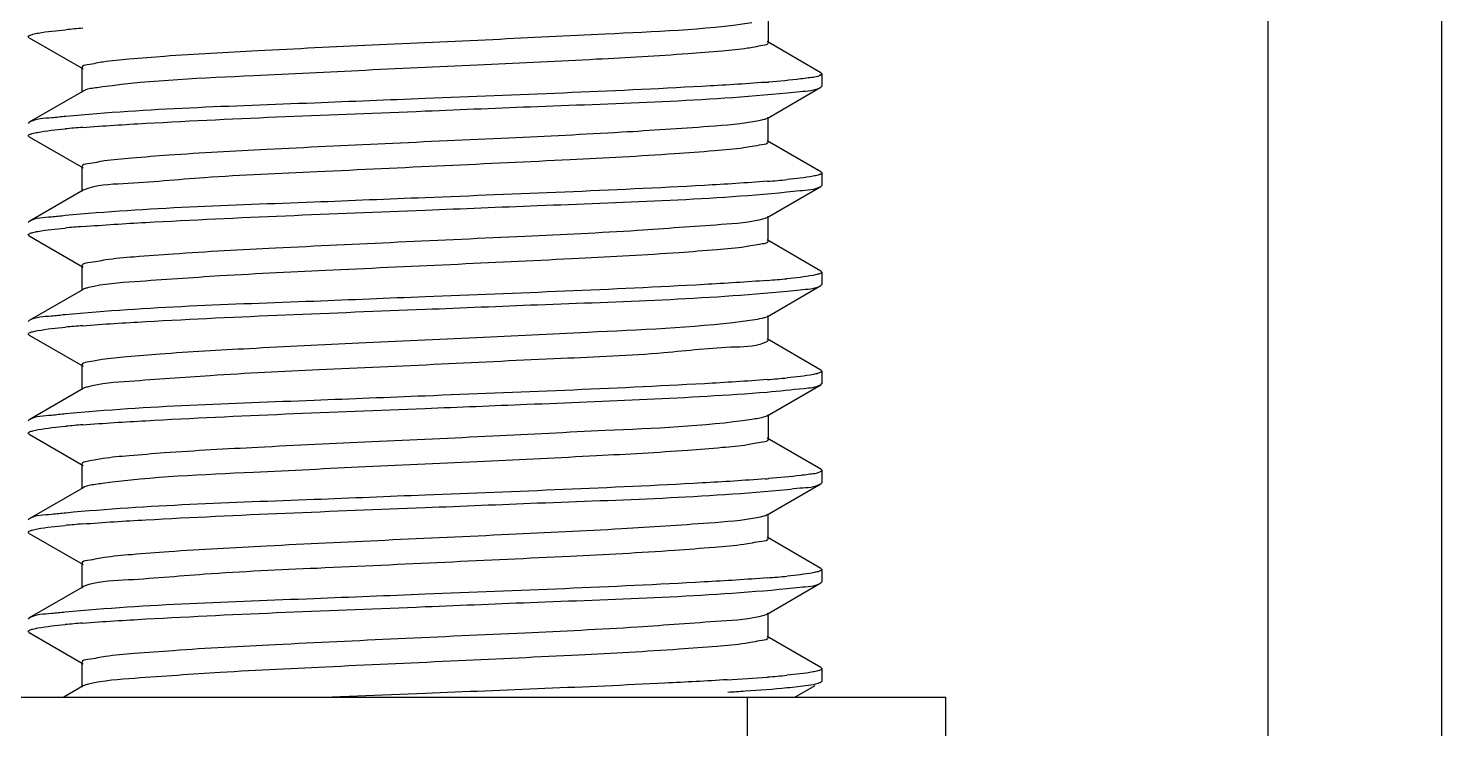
# Model space of a CAD drawing. Extents: x 4995099 to 5303443, y 4627657 to 4889583.
# Drawn here: x 5050734.9 to 5051051.9, y 4777211.6 to 4777368.8 of the extents above; entities that cross this region are included whole.
import ezdxf

# ---------------------------------------------------------------- set-up
doc = ezdxf.new("R2010")
doc.units = 0
doc.header["$LTSCALE"] = 1000
doc.header["$MEASUREMENT"] = 0
doc.layers.get('0').update_dxf_attribs({"color": 4, "linetype": 'CONTINUOUS'})

msp = doc.modelspace()

# ---------------------------------------------------------------- linework, layer by layer
at = {"linetype": 'Continuous'}
for p, q in [((5051051.91, 4773846.12), (5051051.91, 4777613.2)), ((5051012.98, 4774575.07), (5051012.98, 4777448.79)), ((5050900.85, 4777371.07), (5050900.85, 4777365.51)), ((5050735.15, 4777366.65), (5050734.94, 4777366.9)), ((5050735.15, 4777366.65), (5050747.22, 4777359.66)), ((5050912.68, 4777358.8), (5050900.6, 4777365.79)), ((5050746.98, 4777359.95), (5050746.98, 4777354.39)), ((5050912.68, 4777358.8), (5050912.89, 4777358.56)), ((5050912.89, 4777358.56), (5050912.89, 4777355.78)), ((5050747.22, 4777354.67), (5050735.15, 4777347.68)), ((5050900.6, 4777348.54), (5050912.68, 4777355.53)), ((5050912.68, 4777355.53), (5050912.89, 4777355.78)), ((5050735.15, 4777347.68), (5050734.94, 4777347.44)), ((5050900.85, 4777343.26), (5050900.85, 4777348.82)), ((5050735.15, 4777344.41), (5050734.94, 4777344.65)), ((5050735.15, 4777344.41), (5050747.22, 4777337.42)), ((5050912.68, 4777336.56), (5050900.6, 4777343.55)), ((5050746.98, 4777337.7), (5050746.98, 4777332.14)), ((5050912.68, 4777336.56), (5050912.89, 4777336.31)), ((5050912.89, 4777336.31), (5050912.89, 4777333.53)), ((5050747.22, 4777332.42), (5050735.15, 4777325.43)), ((5050747.5, 4777332.55), (5050747.22, 4777332.42)), ((5050900.6, 4777326.3), (5050912.68, 4777333.29)), ((5050912.68, 4777333.29), (5050912.89, 4777333.53)), ((5050735.15, 4777325.43), (5050734.94, 4777325.19)), ((5050900.85, 4777321.02), (5050900.85, 4777326.58)), ((5050735.15, 4777322.17), (5050734.94, 4777322.41)), ((5050735.15, 4777322.17), (5050747.22, 4777315.18)), ((5050912.68, 4777314.31), (5050900.6, 4777321.3)), ((5050746.98, 4777315.46), (5050746.98, 4777309.9)), ((5050912.68, 4777314.31), (5050912.89, 4777314.07)), ((5050912.89, 4777314.07), (5050912.89, 4777311.29)), ((5050747.22, 4777310.18), (5050735.15, 4777303.19)), ((5050900.6, 4777304.06), (5050912.68, 4777311.04)), ((5050912.68, 4777311.04), (5050912.89, 4777311.29)), ((5050735.15, 4777303.19), (5050734.94, 4777302.95)), ((5050900.6, 4777304.06), (5050900.26, 4777303.9)), ((5050900.85, 4777298.78), (5050900.85, 4777304.34)), ((5050735.15, 4777299.92), (5050734.94, 4777300.17)), ((5050735.15, 4777299.92), (5050747.22, 4777292.93)), ((5050912.68, 4777292.07), (5050900.6, 4777299.06)), ((5050746.98, 4777293.22), (5050746.98, 4777287.65)), ((5050912.68, 4777292.07), (5050912.89, 4777291.83)), ((5050912.89, 4777291.83), (5050912.89, 4777289.04)), ((5050747.22, 4777287.94), (5050735.15, 4777280.95)), ((5050900.6, 4777281.81), (5050912.68, 4777288.8)), ((5050912.68, 4777288.8), (5050912.89, 4777289.04)), ((5050735.15, 4777280.95), (5050734.94, 4777280.7)), ((5050900.85, 4777282.09), (5050900.85, 4777276.53)), ((5050735.15, 4777277.68), (5050734.94, 4777277.92)), ((5050735.15, 4777277.68), (5050747.22, 4777270.69)), ((5050912.68, 4777269.82), (5050900.6, 4777276.81)), ((5050746.98, 4777270.97), (5050746.98, 4777265.41)), ((5050912.68, 4777269.82), (5050912.89, 4777269.58)), ((5050912.89, 4777269.58), (5050912.89, 4777266.8)), ((5050747.22, 4777265.69), (5050735.15, 4777258.7)), ((5050900.6, 4777259.57), (5050912.68, 4777266.56)), ((5050912.68, 4777266.56), (5050912.89, 4777266.8)), ((5050735.15, 4777258.7), (5050734.94, 4777258.46)), ((5050900.85, 4777254.29), (5050900.85, 4777259.85)), ((5050735.15, 4777255.44), (5050734.94, 4777255.68)), ((5050735.15, 4777255.44), (5050747.22, 4777248.45)), ((5050912.68, 4777247.58), (5050900.6, 4777254.57)), ((5050746.98, 4777248.73), (5050746.98, 4777243.17)), ((5050912.68, 4777247.58), (5050912.89, 4777247.34)), ((5050912.89, 4777247.34), (5050912.89, 4777244.56)), ((5050747.22, 4777243.45), (5050735.15, 4777236.46)), ((5050747.5, 4777243.58), (5050747.22, 4777243.45)), ((5050900.6, 4777237.32), (5050912.68, 4777244.31)), ((5050912.68, 4777244.31), (5050912.89, 4777244.56)), ((5050735.15, 4777236.46), (5050734.94, 4777236.21)), ((5050900.85, 4777232.05), (5050900.85, 4777237.61)), ((5050735.15, 4777233.19), (5050734.94, 4777233.44)), ((5050735.15, 4777233.19), (5050747.22, 4777226.2)), ((5050912.68, 4777225.34), (5050900.6, 4777232.33)), ((5050746.98, 4777226.48), (5050746.98, 4777220.92)), ((5050912.68, 4777225.34), (5050912.89, 4777225.09)), ((5050912.89, 4777225.09), (5050912.89, 4777222.31)), ((5050747.22, 4777221.2), (5050742.89, 4777218.7)), ((5050906.85, 4777218.7), (5050911.37, 4777221.32)), ((5050912.68, 4777222.07), (5050912.89, 4777222.31)), ((5050484.69, 4777218.7), (5050940.69, 4777218.7)), ((5050823.91, 4777219.53), (5050803.11, 4777218.7)), ((5050896.2, 4773519.19), (5050896.2, 4777218.7)), ((5050940.69, 4773519.19), (5050940.69, 4777218.7))]:
    msp.add_line(p, q, dxfattribs=at)
for centre, radius, start, end in [((5050766.95, 4777114.72), 254.82, 94.4581, 95.3147), ((5050873.99, 4777695.85), 340.22, 274.4234, 274.5497), ((5050766.65, 4777096.07), 251.22, 94.457, 95.3557), ((5050882.16, 4777573.19), 239.47, 274.4414, 275.5078), ((5050766.62, 4777074.24), 250.8, 94.4561, 95.3622), ((5050882.05, 4777552.2), 240.72, 274.4467, 275.4882), ((5050766.83, 4777049.42), 253.39, 94.457, 95.331), ((5050882.18, 4777528.41), 239.18, 274.444, 275.509), ((5050750.32, 4777280.07), 8.49, 105.0931, 106.1411), ((5050766.95, 4777025.75), 254.82, 94.4581, 95.3147), ((5050873.99, 4777606.88), 340.22, 274.4234, 274.5497), ((5050766.65, 4777007.09), 251.22, 94.457, 95.3557), ((5050882.16, 4777484.22), 239.47, 274.4414, 275.5078), ((5050766.62, 4776985.27), 250.8, 94.4561, 95.3622), ((5050860.26, 4777744.85), 523.2, 273.4423, 274.4352), ((5050882.05, 4777463.22), 240.72, 274.4467, 275.4882)]:
    msp.add_arc(centre, radius, start, end, dxfattribs=at)
for points, knots in [([(5050897.17, 4777369.97), (5050886.31, 4777368.33), (5050866.86, 4777367.68), (5050838.49, 4777366.13), (5050812.5, 4777365), (5050788, 4777363.81), (5050769.71, 4777362.82), (5050758.36, 4777361.9), (5050752.23, 4777361.38), (5050749.32, 4777360.72), (5050746.97, 4777360.4), (5050746.98, 4777359.95)], [0, 0, 0, 0, 0.218787, 0.386207, 0.566108, 0.736243, 0.875583, 0.928118, 0.966979, 0.991, 1, 1, 1, 1]), ([(5050734.94, 4777366.9), (5050734.94, 4777367.02), (5050735.36, 4777367.28), (5050735.7, 4777367.37), (5050735.97, 4777367.44)], [0, 0, 0, 0, 0.313847, 1, 1, 1, 1]), ([(5050735.97, 4777367.44), (5050736.36, 4777367.54), (5050738.8, 4777368.02), (5050741.28, 4777368.26), (5050743.35, 4777368.45)], [0, 0, 0, 0, 0.163234, 1, 1, 1, 1]), ([(5050900.85, 4777365.51), (5050900.85, 4777365.07), (5050898.57, 4777364.74), (5050895.73, 4777364.1), (5050889.77, 4777363.58), (5050878.69, 4777362.68), (5050860.8, 4777361.7), (5050836.75, 4777360.52), (5050811.08, 4777359.39), (5050782.54, 4777357.89), (5050762.82, 4777357.13), (5050751.62, 4777355.62)], [0, 0, 0, 0, 0.00884, 0.032379, 0.070466, 0.122006, 0.258971, 0.426878, 0.605536, 0.773444, 1, 1, 1, 1]), ([(5050900.23, 4777356.64), (5050895.5, 4777356.28), (5050870.08, 4777354.75), (5050844.63, 4777353.82), (5050823.91, 4777353)], [0, 0, 0, 0, 0.18595, 1, 1, 1, 1]), ([(5050909.86, 4777357.63), (5050909.3, 4777357.54), (5050906.35, 4777357.15), (5050903.38, 4777356.89), (5050900.97, 4777356.7)], [0, 0, 0, 0, 0.190828, 1, 1, 1, 1]), ([(5050912.89, 4777358.56), (5050912.89, 4777358.46), (5050911.86, 4777357.71), (5050910.82, 4777357.78), (5050909.86, 4777357.63)], [0, 0, 0, 0, 0.093121, 1, 1, 1, 1]), ([(5050823.91, 4777353), (5050815.63, 4777352.67), (5050788.77, 4777351.52), (5050761.86, 4777350.72), (5050743.35, 4777348.99)], [0, 0, 0, 0, 0.308379, 1, 1, 1, 1]), ([(5050751.62, 4777355.62), (5050751.08, 4777355.55), (5050749.61, 4777355.3), (5050748.05, 4777355.15), (5050747.22, 4777354.67)], [0, 0, 0, 0, 0.360643, 1, 1, 1, 1]), ([(5050823.91, 4777350.21), (5050832.32, 4777350.55), (5050859.41, 4777351.71), (5050886.54, 4777352.47), (5050905.14, 4777354.29)], [0, 0, 0, 0, 0.310578, 1, 1, 1, 1]), ([(5050905.14, 4777354.29), (5050906.1, 4777354.38), (5050908.59, 4777354.74), (5050911.3, 4777354.74), (5050912.67, 4777355.53)], [0, 0, 0, 0, 0.377935, 1, 1, 1, 1]), ([(5050747.13, 4777346.53), (5050751.84, 4777346.9), (5050777.42, 4777348.45), (5050803.03, 4777349.38), (5050823.91, 4777350.21)], [0, 0, 0, 0, 0.184524, 1, 1, 1, 1]), ([(5050743.35, 4777348.99), (5050742.3, 4777348.89), (5050739.6, 4777348.51), (5050736.63, 4777348.54), (5050735.15, 4777347.68)], [0, 0, 0, 0, 0.379704, 1, 1, 1, 1]), ([(5050898.77, 4777348), (5050895.09, 4777347.27), (5050884.8, 4777346.5), (5050866.13, 4777345.24), (5050841.92, 4777344.09), (5050815.35, 4777342.88), (5050789.97, 4777341.67), (5050770.88, 4777340.65), (5050758.97, 4777339.7), (5050752.51, 4777339.18), (5050749.46, 4777338.49), (5050746.98, 4777338.18), (5050746.98, 4777337.7)], [0, 0, 0, 0, 0.074051, 0.202548, 0.368862, 0.551322, 0.726125, 0.870472, 0.925123, 0.96561, 0.990669, 1, 1, 1, 1]), ([(5050900.6, 4777348.54), (5050900.39, 4777348.42), (5050899.77, 4777348.22), (5050899.15, 4777348.08), (5050898.77, 4777348)], [0, 0, 0, 0, 0.388593, 1, 1, 1, 1]), ([(5050734.94, 4777344.65), (5050734.94, 4777344.76), (5050735.3, 4777345.01), (5050735.6, 4777345.09), (5050735.84, 4777345.16)], [0, 0, 0, 0, 0.318631, 1, 1, 1, 1]), ([(5050735.84, 4777345.16), (5050736.22, 4777345.26), (5050738.65, 4777345.76), (5050741.12, 4777346), (5050743.2, 4777346.19)], [0, 0, 0, 0, 0.159226, 1, 1, 1, 1]), ([(5050900.85, 4777343.26), (5050900.84, 4777342.76), (5050898.15, 4777342.46), (5050894.87, 4777341.72), (5050887.91, 4777341.19), (5050875.15, 4777340.2), (5050854.85, 4777339.15), (5050828.18, 4777337.91), (5050800.87, 4777336.59), (5050776.71, 4777335.58), (5050759.48, 4777333.94), (5050750.22, 4777333.63), (5050747.5, 4777332.55)], [0, 0, 0, 0, 0.009911, 0.036684, 0.079861, 0.138026, 0.290611, 0.473012, 0.659513, 0.823824, 0.942824, 1, 1, 1, 1]), ([(5050900.7, 4777334.44), (5050895.99, 4777334.07), (5050870.41, 4777332.52), (5050844.79, 4777331.58), (5050823.91, 4777330.75)], [0, 0, 0, 0, 0.184477, 1, 1, 1, 1]), ([(5050912.05, 4777335.83), (5050911.69, 4777335.72), (5050909.41, 4777335.24), (5050907.09, 4777335.01), (5050905.14, 4777334.82)], [0, 0, 0, 0, 0.159145, 1, 1, 1, 1]), ([(5050912.88, 4777336.31), (5050912.88, 4777336.21), (5050912.55, 4777335.97), (5050912.26, 4777335.89), (5050912.05, 4777335.83)], [0, 0, 0, 0, 0.322656, 1, 1, 1, 1]), ([(5050823.91, 4777330.75), (5050815.6, 4777330.42), (5050788.69, 4777329.27), (5050761.74, 4777328.48), (5050743.2, 4777326.73)], [0, 0, 0, 0, 0.308852, 1, 1, 1, 1]), ([(5050823.91, 4777327.97), (5050832.31, 4777328.31), (5050859.37, 4777329.47), (5050886.48, 4777330.23), (5050905.08, 4777332.04)], [0, 0, 0, 0, 0.310323, 1, 1, 1, 1]), ([(5050905.08, 4777332.04), (5050906.04, 4777332.13), (5050908.55, 4777332.49), (5050911.29, 4777332.49), (5050912.67, 4777333.29)], [0, 0, 0, 0, 0.378132, 1, 1, 1, 1]), ([(5050747.13, 4777324.29), (5050751.84, 4777324.66), (5050777.42, 4777326.2), (5050803.03, 4777327.14), (5050823.91, 4777327.97)], [0, 0, 0, 0, 0.18453, 1, 1, 1, 1]), ([(5050743.2, 4777326.73), (5050742.17, 4777326.63), (5050739.52, 4777326.26), (5050736.61, 4777326.28), (5050735.15, 4777325.43)], [0, 0, 0, 0, 0.37931, 1, 1, 1, 1]), ([(5050899.91, 4777326.03), (5050896.81, 4777325.11), (5050887.23, 4777324.55), (5050869.42, 4777323.12), (5050845.24, 4777322.02), (5050818.16, 4777320.76), (5050791.93, 4777319.52), (5050772.05, 4777318.48), (5050759.59, 4777317.51), (5050752.8, 4777316.98), (5050749.6, 4777316.25), (5050746.98, 4777315.96), (5050746.98, 4777315.46)], [0, 0, 0, 0, 0.063162, 0.185571, 0.350627, 0.535705, 0.715395, 0.865028, 0.921933, 0.964141, 0.990304, 1, 1, 1, 1]), ([(5050900.6, 4777326.3), (5050900.51, 4777326.25), (5050900.28, 4777326.14), (5050900.04, 4777326.07), (5050899.91, 4777326.03)], [0, 0, 0, 0, 0.429478, 1, 1, 1, 1]), ([(5050734.94, 4777322.41), (5050734.94, 4777322.53), (5050735.35, 4777322.79), (5050735.69, 4777322.88), (5050735.94, 4777322.94)], [0, 0, 0, 0, 0.315061, 1, 1, 1, 1]), ([(5050735.94, 4777322.94), (5050736.33, 4777323.05), (5050738.72, 4777323.52), (5050741.15, 4777323.75), (5050743.18, 4777323.95)], [0, 0, 0, 0, 0.163145, 1, 1, 1, 1]), ([(5050900.84, 4777321.02), (5050900.84, 4777320.54), (5050898.29, 4777320.23), (5050895.17, 4777319.52), (5050888.54, 4777319), (5050876.35, 4777318.03), (5050856.85, 4777317.01), (5050831.04, 4777315.78), (5050804.2, 4777314.54), (5050780, 4777313.41), (5050761.75, 4777312.09), (5050751.82, 4777311.4), (5050748.42, 4777310.58)], [0, 0, 0, 0, 0.00951, 0.035123, 0.076469, 0.132247, 0.279239, 0.456494, 0.640275, 0.805971, 0.931424, 1, 1, 1, 1]), ([(5050900.72, 4777312.2), (5050896, 4777311.82), (5050870.42, 4777310.28), (5050844.8, 4777309.34), (5050823.91, 4777308.51)], [0, 0, 0, 0, 0.184455, 1, 1, 1, 1]), ([(5050912.03, 4777313.58), (5050911.67, 4777313.47), (5050909.38, 4777312.99), (5050907.04, 4777312.76), (5050905.08, 4777312.57)], [0, 0, 0, 0, 0.159397, 1, 1, 1, 1]), ([(5050912.88, 4777314.07), (5050912.88, 4777313.96), (5050912.55, 4777313.72), (5050912.25, 4777313.64), (5050912.03, 4777313.58)], [0, 0, 0, 0, 0.322005, 1, 1, 1, 1]), ([(5050823.91, 4777308.51), (5050815.59, 4777308.18), (5050788.68, 4777307.03), (5050761.72, 4777306.24), (5050743.18, 4777304.48)], [0, 0, 0, 0, 0.308927, 1, 1, 1, 1]), ([(5050748.42, 4777310.58), (5050748.17, 4777310.53), (5050747.77, 4777310.42), (5050747.37, 4777310.27), (5050747.22, 4777310.18)], [0, 0, 0, 0, 0.59312, 1, 1, 1, 1]), ([(5050823.91, 4777305.73), (5050832.33, 4777306.06), (5050859.41, 4777307.22), (5050886.54, 4777307.99), (5050905.14, 4777309.8)], [0, 0, 0, 0, 0.310595, 1, 1, 1, 1]), ([(5050905.14, 4777309.8), (5050906.1, 4777309.89), (5050908.59, 4777310.25), (5050911.3, 4777310.25), (5050912.67, 4777311.04)], [0, 0, 0, 0, 0.377931, 1, 1, 1, 1]), ([(5050747.14, 4777302.04), (5050751.85, 4777302.41), (5050777.43, 4777303.96), (5050803.04, 4777304.9), (5050823.91, 4777305.73)], [0, 0, 0, 0, 0.184554, 1, 1, 1, 1]), ([(5050743.18, 4777304.48), (5050742.15, 4777304.39), (5050739.5, 4777304.01), (5050736.6, 4777304.04), (5050735.15, 4777303.19)], [0, 0, 0, 0, 0.379296, 1, 1, 1, 1]), ([(5050895.13, 4777302.96), (5050883.62, 4777301.56), (5050863.67, 4777300.72), (5050834.99, 4777299.26), (5050809.65, 4777298.14), (5050786.06, 4777296.98), (5050768.56, 4777296.01), (5050757.76, 4777295.11), (5050751.95, 4777294.6), (5050749.18, 4777293.98), (5050746.98, 4777293.65), (5050746.98, 4777293.22)], [0, 0, 0, 0, 0.234088, 0.402448, 0.579889, 0.745639, 0.880314, 0.930897, 0.968237, 0.991317, 1, 1, 1, 1]), ([(5050900.26, 4777303.9), (5050900.01, 4777303.81), (5050898.32, 4777303.35), (5050896.59, 4777303.14), (5050895.13, 4777302.96)], [0, 0, 0, 0, 0.158312, 1, 1, 1, 1]), ([(5050734.94, 4777300.17), (5050734.94, 4777300.28), (5050735.31, 4777300.53), (5050735.62, 4777300.61), (5050735.86, 4777300.68)], [0, 0, 0, 0, 0.317967, 1, 1, 1, 1]), ([(5050735.86, 4777300.68), (5050736.24, 4777300.78), (5050738.7, 4777301.28), (5050741.2, 4777301.52), (5050743.29, 4777301.71)], [0, 0, 0, 0, 0.159617, 1, 1, 1, 1]), ([(5050900.61, 4777298.5), (5050898.56, 4777297.28), (5050890.32, 4777297.34), (5050875.31, 4777295.48), (5050853.11, 4777294.66), (5050827.38, 4777293.35), (5050801.13, 4777292.16), (5050777.81, 4777291.06), (5050760.52, 4777289.72), (5050751.2, 4777289.1), (5050748.11, 4777288.26)], [0, 0, 0, 0, 0.046973, 0.152409, 0.303029, 0.479455, 0.658932, 0.818305, 0.937036, 1, 1, 1, 1]), ([(5050900.85, 4777298.78), (5050900.85, 4777298.73), (5050900.78, 4777298.61), (5050900.68, 4777298.54), (5050900.61, 4777298.5)], [0, 0, 0, 0, 0.402304, 1, 1, 1, 1]), ([(5050900.72, 4777289.95), (5050896, 4777289.58), (5050870.42, 4777288.03), (5050844.8, 4777287.1), (5050823.91, 4777286.26)], [0, 0, 0, 0, 0.184436, 1, 1, 1, 1]), ([(5050912.09, 4777291.35), (5050911.73, 4777291.24), (5050909.44, 4777290.75), (5050907.11, 4777290.53), (5050905.14, 4777290.34)], [0, 0, 0, 0, 0.157623, 1, 1, 1, 1]), ([(5050912.88, 4777291.83), (5050912.88, 4777291.72), (5050912.57, 4777291.49), (5050912.29, 4777291.41), (5050912.09, 4777291.35)], [0, 0, 0, 0, 0.324871, 1, 1, 1, 1]), ([(5050747.96, 4777288.22), (5050747.81, 4777288.18), (5050747.56, 4777288.1), (5050747.32, 4777287.99), (5050747.22, 4777287.94)], [0, 0, 0, 0, 0.572041, 1, 1, 1, 1]), ([(5050823.91, 4777283.48), (5050831.53, 4777283.79), (5050857.1, 4777284.84), (5050882.68, 4777285.76), (5050900.6, 4777287.16)], [0, 0, 0, 0, 0.297863, 1, 1, 1, 1]), ([(5050900.6, 4777287.16), (5050903.37, 4777287.38), (5050907.31, 4777287.93), (5050911.56, 4777288.16), (5050912.67, 4777288.8)], [0, 0, 0, 0, 0.683734, 1, 1, 1, 1]), ([(5050823.91, 4777286.26), (5050815.61, 4777285.93), (5050788.74, 4777284.79), (5050761.81, 4777283.99), (5050743.29, 4777282.25)], [0, 0, 0, 0, 0.308576, 1, 1, 1, 1]), ([(5050747.14, 4777279.8), (5050751.86, 4777280.17), (5050777.43, 4777281.72), (5050803.04, 4777282.65), (5050823.91, 4777283.48)], [0, 0, 0, 0, 0.184575, 1, 1, 1, 1]), ([(5050743.29, 4777282.25), (5050742.25, 4777282.15), (5050739.56, 4777281.77), (5050736.62, 4777281.8), (5050735.15, 4777280.95)], [0, 0, 0, 0, 0.37952, 1, 1, 1, 1]), ([(5050897.17, 4777280.99), (5050886.31, 4777279.36), (5050866.86, 4777278.71), (5050838.49, 4777277.16), (5050812.5, 4777276.03), (5050788, 4777274.83), (5050769.71, 4777273.84), (5050758.36, 4777272.92), (5050752.23, 4777272.4), (5050749.32, 4777271.75), (5050746.97, 4777271.42), (5050746.98, 4777270.97)], [0, 0, 0, 0, 0.218787, 0.386207, 0.566108, 0.736243, 0.875583, 0.928118, 0.966979, 0.991, 1, 1, 1, 1]), ([(5050900.6, 4777281.81), (5050900.45, 4777281.72), (5050899.34, 4777281.31), (5050898.16, 4777281.14), (5050897.17, 4777280.99)], [0, 0, 0, 0, 0.147905, 1, 1, 1, 1]), ([(5050734.94, 4777277.92), (5050734.94, 4777278.05), (5050735.36, 4777278.31), (5050735.7, 4777278.39), (5050735.97, 4777278.46)], [0, 0, 0, 0, 0.313847, 1, 1, 1, 1]), ([(5050735.97, 4777278.46), (5050736.36, 4777278.56), (5050738.8, 4777279.05), (5050741.28, 4777279.28), (5050743.35, 4777279.47)], [0, 0, 0, 0, 0.163234, 1, 1, 1, 1]), ([(5050900.85, 4777276.53), (5050900.85, 4777276.09), (5050898.57, 4777275.76), (5050895.73, 4777275.12), (5050889.77, 4777274.61), (5050878.69, 4777273.7), (5050860.8, 4777272.72), (5050836.75, 4777271.54), (5050811.08, 4777270.42), (5050782.54, 4777268.91), (5050762.82, 4777268.15), (5050751.62, 4777266.65)], [0, 0, 0, 0, 0.00884, 0.032379, 0.070466, 0.122006, 0.258971, 0.426878, 0.605536, 0.773444, 1, 1, 1, 1]), ([(5050900.23, 4777267.67), (5050895.5, 4777267.3), (5050870.08, 4777265.78), (5050844.63, 4777264.84), (5050823.91, 4777264.02)], [0, 0, 0, 0, 0.18595, 1, 1, 1, 1]), ([(5050909.86, 4777268.66), (5050909.3, 4777268.57), (5050906.35, 4777268.18), (5050903.38, 4777267.92), (5050900.97, 4777267.73)], [0, 0, 0, 0, 0.190828, 1, 1, 1, 1]), ([(5050912.89, 4777269.58), (5050912.89, 4777269.48), (5050911.86, 4777268.74), (5050910.82, 4777268.8), (5050909.86, 4777268.66)], [0, 0, 0, 0, 0.093121, 1, 1, 1, 1]), ([(5050751.62, 4777266.65), (5050751.08, 4777266.57), (5050749.61, 4777266.33), (5050748.05, 4777266.17), (5050747.22, 4777265.69)], [0, 0, 0, 0, 0.360643, 1, 1, 1, 1]), ([(5050823.91, 4777261.24), (5050832.32, 4777261.57), (5050859.41, 4777262.74), (5050886.54, 4777263.5), (5050905.14, 4777265.31)], [0, 0, 0, 0, 0.310578, 1, 1, 1, 1]), ([(5050905.14, 4777265.31), (5050906.1, 4777265.41), (5050908.59, 4777265.76), (5050911.3, 4777265.76), (5050912.67, 4777266.56)], [0, 0, 0, 0, 0.377935, 1, 1, 1, 1]), ([(5050823.91, 4777264.02), (5050815.63, 4777263.69), (5050788.77, 4777262.55), (5050761.86, 4777261.75), (5050743.35, 4777260.01)], [0, 0, 0, 0, 0.308379, 1, 1, 1, 1]), ([(5050747.13, 4777257.55), (5050751.84, 4777257.93), (5050777.42, 4777259.47), (5050803.03, 4777260.41), (5050823.91, 4777261.24)], [0, 0, 0, 0, 0.184524, 1, 1, 1, 1]), ([(5050743.35, 4777260.01), (5050742.3, 4777259.91), (5050739.6, 4777259.53), (5050736.63, 4777259.57), (5050735.15, 4777258.7)], [0, 0, 0, 0, 0.379704, 1, 1, 1, 1]), ([(5050898.77, 4777259.03), (5050895.09, 4777258.29), (5050884.8, 4777257.52), (5050866.13, 4777256.27), (5050841.92, 4777255.12), (5050815.35, 4777253.9), (5050789.97, 4777252.69), (5050770.88, 4777251.68), (5050758.97, 4777250.73), (5050752.51, 4777250.2), (5050749.46, 4777249.51), (5050746.98, 4777249.2), (5050746.98, 4777248.73)], [0, 0, 0, 0, 0.074051, 0.202548, 0.368862, 0.551322, 0.726125, 0.870472, 0.925123, 0.96561, 0.990669, 1, 1, 1, 1]), ([(5050900.6, 4777259.57), (5050900.39, 4777259.44), (5050899.77, 4777259.24), (5050899.15, 4777259.1), (5050898.77, 4777259.03)], [0, 0, 0, 0, 0.388593, 1, 1, 1, 1]), ([(5050734.94, 4777255.68), (5050734.94, 4777255.79), (5050735.3, 4777256.04), (5050735.6, 4777256.12), (5050735.84, 4777256.18)], [0, 0, 0, 0, 0.318631, 1, 1, 1, 1]), ([(5050735.84, 4777256.18), (5050736.22, 4777256.29), (5050738.65, 4777256.79), (5050741.12, 4777257.02), (5050743.2, 4777257.22)], [0, 0, 0, 0, 0.159226, 1, 1, 1, 1]), ([(5050900.85, 4777254.29), (5050900.84, 4777253.78), (5050898.15, 4777253.49), (5050894.87, 4777252.74), (5050887.91, 4777252.21), (5050875.15, 4777251.22), (5050854.85, 4777250.17), (5050828.18, 4777248.93), (5050800.87, 4777247.62), (5050776.71, 4777246.61), (5050759.48, 4777244.97), (5050750.22, 4777244.66), (5050747.5, 4777243.58)], [0, 0, 0, 0, 0.009911, 0.036684, 0.079861, 0.138026, 0.290611, 0.473012, 0.659513, 0.823824, 0.942824, 1, 1, 1, 1]), ([(5050900.7, 4777245.46), (5050895.99, 4777245.09), (5050870.41, 4777243.54), (5050844.79, 4777242.61), (5050823.91, 4777241.78)], [0, 0, 0, 0, 0.184477, 1, 1, 1, 1]), ([(5050912.05, 4777246.85), (5050911.69, 4777246.75), (5050909.41, 4777246.27), (5050907.09, 4777246.04), (5050905.14, 4777245.85)], [0, 0, 0, 0, 0.159145, 1, 1, 1, 1]), ([(5050912.88, 4777247.34), (5050912.88, 4777247.23), (5050912.55, 4777246.99), (5050912.26, 4777246.91), (5050912.05, 4777246.85)], [0, 0, 0, 0, 0.322656, 1, 1, 1, 1]), ([(5050823.91, 4777239), (5050832.31, 4777239.33), (5050859.37, 4777240.49), (5050886.48, 4777241.26), (5050905.08, 4777243.06)], [0, 0, 0, 0, 0.310323, 1, 1, 1, 1]), ([(5050905.08, 4777243.06), (5050906.04, 4777243.16), (5050908.55, 4777243.51), (5050911.29, 4777243.51), (5050912.67, 4777244.31)], [0, 0, 0, 0, 0.378132, 1, 1, 1, 1]), ([(5050823.91, 4777241.78), (5050815.6, 4777241.45), (5050788.69, 4777240.3), (5050761.74, 4777239.51), (5050743.2, 4777237.75)], [0, 0, 0, 0, 0.308852, 1, 1, 1, 1]), ([(5050747.13, 4777235.31), (5050751.84, 4777235.68), (5050777.42, 4777237.23), (5050803.03, 4777238.17), (5050823.91, 4777239)], [0, 0, 0, 0, 0.18453, 1, 1, 1, 1]), ([(5050743.2, 4777237.75), (5050742.17, 4777237.66), (5050739.52, 4777237.28), (5050736.61, 4777237.31), (5050735.15, 4777236.46)], [0, 0, 0, 0, 0.37931, 1, 1, 1, 1]), ([(5050899.91, 4777237.05), (5050896.81, 4777236.14), (5050887.23, 4777235.57), (5050869.42, 4777234.14), (5050845.24, 4777233.05), (5050818.16, 4777231.78), (5050791.93, 4777230.55), (5050772.05, 4777229.51), (5050759.59, 4777228.53), (5050752.8, 4777228.01), (5050749.6, 4777227.28), (5050746.98, 4777226.98), (5050746.98, 4777226.48)], [0, 0, 0, 0, 0.063162, 0.185571, 0.350627, 0.535705, 0.715395, 0.865028, 0.921933, 0.964141, 0.990304, 1, 1, 1, 1]), ([(5050900.6, 4777237.32), (5050900.51, 4777237.27), (5050900.28, 4777237.17), (5050900.04, 4777237.09), (5050899.91, 4777237.05)], [0, 0, 0, 0, 0.429478, 1, 1, 1, 1]), ([(5050734.94, 4777233.44), (5050734.94, 4777233.56), (5050735.35, 4777233.81), (5050735.69, 4777233.9), (5050735.94, 4777233.97)], [0, 0, 0, 0, 0.315061, 1, 1, 1, 1]), ([(5050735.94, 4777233.97), (5050736.33, 4777234.07), (5050738.72, 4777234.55), (5050741.15, 4777234.78), (5050743.18, 4777234.97)], [0, 0, 0, 0, 0.163145, 1, 1, 1, 1]), ([(5050900.84, 4777232.05), (5050900.84, 4777231.56), (5050898.29, 4777231.25), (5050895.17, 4777230.55), (5050888.54, 4777230.02), (5050876.35, 4777229.06), (5050856.85, 4777228.03), (5050831.04, 4777226.81), (5050804.2, 4777225.57), (5050780, 4777224.44), (5050761.75, 4777223.11), (5050751.82, 4777222.42), (5050748.42, 4777221.61)], [0, 0, 0, 0, 0.00951, 0.035123, 0.076469, 0.132247, 0.279239, 0.456494, 0.640275, 0.805971, 0.931424, 1, 1, 1, 1]), ([(5050912.03, 4777224.6), (5050911.67, 4777224.5), (5050909.38, 4777224.02), (5050907.04, 4777223.79), (5050905.08, 4777223.6)], [0, 0, 0, 0, 0.159397, 1, 1, 1, 1]), ([(5050912.88, 4777225.09), (5050912.88, 4777224.99), (5050912.55, 4777224.75), (5050912.25, 4777224.67), (5050912.03, 4777224.6)], [0, 0, 0, 0, 0.322005, 1, 1, 1, 1]), ([(5050748.42, 4777221.61), (5050748.17, 4777221.55), (5050747.77, 4777221.44), (5050747.37, 4777221.29), (5050747.22, 4777221.2)], [0, 0, 0, 0, 0.59312, 1, 1, 1, 1]), ([(5050891.67, 4777222.6), (5050887.02, 4777222.31), (5050864.44, 4777221.11), (5050841.84, 4777220.25), (5050823.91, 4777219.53)], [0, 0, 0, 0, 0.206212, 1, 1, 1, 1]), ([(5050891.83, 4777219.83), (5050893.12, 4777219.91), (5050897.56, 4777220.19), (5050902, 4777220.52), (5050905.14, 4777220.83)], [0, 0, 0, 0, 0.291238, 1, 1, 1, 1]), ([(5050905.14, 4777220.83), (5050905.94, 4777220.9), (5050908.26, 4777221.16), (5050910.61, 4777221.4), (5050912.09, 4777221.84)], [0, 0, 0, 0, 0.341707, 1, 1, 1, 1]), ([(5050912.09, 4777221.84), (5050912.2, 4777221.87), (5050912.4, 4777221.94), (5050912.6, 4777222.02), (5050912.67, 4777222.07)], [0, 0, 0, 0, 0.569634, 1, 1, 1, 1])]:
    msp.add_open_spline(points, degree=3, knots=knots, dxfattribs=at)

doc.saveas('drawing.dxf')
